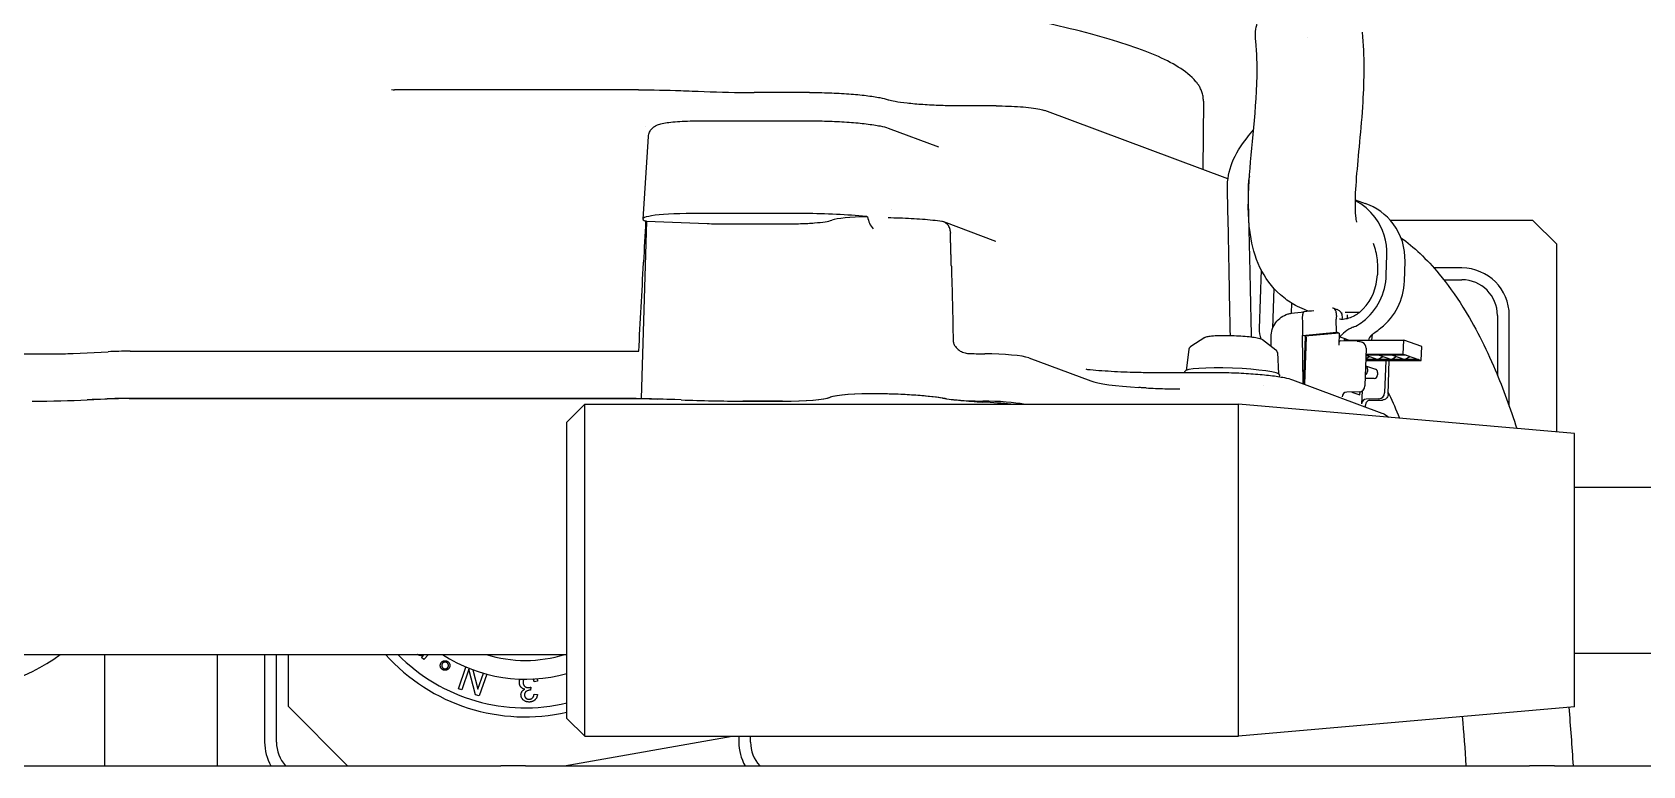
# Model space of a CAD drawing. Header units: millimetres. Extents: x 0 to 7722, y 0 to 5460.
# Drawn here: x 1442.8 to 1578.7, y 3543 to 3604.9 of the extents above; entities that cross this region are included whole.
import ezdxf

# ---------------------------------------------------------------- set-up
doc = ezdxf.new("R2010")
doc.units = ezdxf.units.MM
doc.header["$LTSCALE"] = 5
doc.layers.get('0').update_dxf_attribs({"linetype": 'CONTINUOUS'})

msp = doc.modelspace()

# ---------------------------------------------------------------- linework, layer by layer
for p, q in [((1493.983, 3600.009), (1473.389, 3600.009)), ((1508.408, 3599.786), (1503.726, 3599.786)), ((1515.021, 3599.166), (1515.059, 3599.151)), ((1524.147, 3598.657), (1520.972, 3598.657)), ((1543.7, 3592.498), (1528.256, 3598.259)), ((1541.628, 3599.049), (1541.586, 3593.287)), ((1499.317, 3597.396), (1508.429, 3597.396)), ((1515.04, 3596.775), (1519.266, 3595.199)), ((1494.351, 3589.107), (1494.817, 3596.076)), ((1545.457, 3591.843), (1545.399, 3591.865)), ((1515.325, 3589.935), (1515.325, 3589.935)), ((1554.422, 3590.728), (1555.283, 3590.424)), ((1494.637, 3588.923), (1494.185, 3573.973)), ((1494.637, 3588.923), (1494.573, 3588.923)), ((1494.637, 3588.923), (1499.771, 3588.727)), ((1508.017, 3589.571), (1498.553, 3589.571)), ((1501.147, 3588.7), (1506.28, 3588.7)), ((1524.108, 3587.228), (1519.725, 3588.863)), ((1569.431, 3588.983), (1557.409, 3588.983)), ((1569.431, 3588.983), (1571.431, 3586.983)), ((1571.431, 3571.135), (1571.431, 3586.983)), ((1557.059, 3584.398), (1557.115, 3586.054)), ((1494.392, 3585.415), (1494.395, 3585.474)), ((1546.504, 3584.817), (1546.337, 3579.872)), ((1556.328, 3585.206), (1556.301, 3584.396)), ((1558.578, 3583.863), (1558.634, 3585.519)), ((1563.431, 3584.983), (1561.08, 3584.983)), ((1547.476, 3579.904), (1547.588, 3583.248)), ((1561.913, 3583.983), (1563.431, 3583.983)), ((1549.056, 3581.163), (1549.084, 3582.006)), ((1552.596, 3581.582), (1552.91, 3581.472)), ((1549.979, 3580.437), (1549.994, 3579.288)), ((1552.845, 3579.56), (1552.834, 3580.651)), ((1553.342, 3580.641), (1553.348, 3580.803)), ((1553.589, 3581.26), (1554.836, 3581.262)), ((1566.431, 3580.983), (1566.431, 3575.927)), ((1567.431, 3573.314), (1567.431, 3580.983)), ((1541.739, 3579.115), (1540.556, 3578.346)), ((1546.611, 3578.934), (1547.733, 3578.078)), ((1549.993, 3579.288), (1552.845, 3579.56)), ((1550.049, 3575.211), (1549.994, 3579.288)), ((1550.21, 3579.217), (1549.994, 3579.288)), ((1550.21, 3579.217), (1550.074, 3575.201)), ((1550.293, 3579.174), (1550.158, 3575.17)), ((1550.293, 3579.174), (1550.158, 3575.17)), ((1553.079, 3579.478), (1550.21, 3579.217)), ((1553.079, 3579.478), (1552.845, 3579.56)), ((1553.079, 3579.478), (1553.046, 3578.483)), ((1553.496, 3579.024), (1553.07, 3579.174)), ((1554.611, 3578.813), (1553.172, 3578.839)), ((1553.496, 3579.024), (1553.49, 3578.833)), ((1553.492, 3578.894), (1558.547, 3578.905)), ((1553.862, 3578.895), (1553.496, 3579.024)), ((1555.844, 3578.899), (1555.882, 3579.388)), ((1558.483, 3577.712), (1558.547, 3578.905)), ((1560.067, 3578.37), (1558.547, 3578.905)), ((1432.776, 3577.736), (1444.423, 3577.736)), ((1446.271, 3577.777), (1449.235, 3577.919)), ((1451.083, 3577.959), (1493.989, 3577.959)), ((1540.403, 3578.117), (1540.18, 3576.344)), ((1547.868, 3577.839), (1547.958, 3576.054)), ((1555.047, 3578.685), (1554.765, 3578.785)), ((1554.897, 3578.71), (1554.898, 3578.71)), ((1555.353, 3578.215), (1555.246, 3575.03)), ((1555.323, 3577.322), (1555.615, 3577.513)), ((1556.445, 3577.624), (1555.333, 3577.621)), ((1555.333, 3577.612), (1556.352, 3577.254)), ((1555.336, 3577.706), (1558.483, 3577.712)), ((1556.352, 3577.254), (1556.753, 3577.516)), ((1557.583, 3577.626), (1556.445, 3577.624)), ((1556.445, 3577.624), (1557.49, 3577.256)), ((1557.49, 3577.256), (1557.89, 3577.518)), ((1558.72, 3577.629), (1557.583, 3577.626)), ((1557.583, 3577.626), (1558.627, 3577.259)), ((1558.483, 3577.712), (1558.72, 3577.629)), ((1558.627, 3577.259), (1559.028, 3577.521)), ((1558.72, 3577.629), (1559.765, 3577.261)), ((1560.002, 3577.177), (1560.067, 3578.37)), ((1526.887, 3577.402), (1532.117, 3575.451)), ((1537.451, 3576.169), (1542.532, 3576.169)), ((1540.065, 3576.169), (1540.068, 3576.25)), ((1555.303, 3576.728), (1556.138, 3576.434)), ((1555.318, 3577.167), (1560.002, 3577.177)), ((1556.352, 3577.254), (1555.321, 3577.251)), ((1555.469, 3576.452), (1555.462, 3576.253)), ((1556.323, 3576.151), (1556.316, 3575.953)), ((1557.49, 3577.256), (1556.352, 3577.254)), ((1557.006, 3577.171), (1556.914, 3574.443)), ((1557.215, 3574.329), (1557.311, 3577.172)), ((1558.627, 3577.259), (1557.49, 3577.256)), ((1559.765, 3577.261), (1558.627, 3577.259)), ((1559.765, 3577.261), (1560.002, 3577.177)), ((1548.057, 3575.806), (1548.063, 3575.951)), ((1549.142, 3575.549), (1556.685, 3572.736)), ((1556.022, 3575.654), (1555.267, 3575.652)), ((1447.447, 3573.85), (1449.15, 3573.932)), ((1447.889, 3573.872), (1447.447, 3573.85)), ((1450.998, 3573.973), (1494.185, 3573.973)), ((1491.863, 3573.973), (1452.512, 3573.973)), ((1487.931, 3571.983), (1489.431, 3573.483)), ((1489.431, 3545.483), (1489.431, 3573.483)), ((1489.431, 3573.483), (1544.598, 3573.483)), ((1494.185, 3573.973), (1495.56, 3573.92)), ((1497.568, 3573.851), (1497.026, 3573.872)), ((1502.759, 3573.75), (1506.103, 3573.75)), ((1506.132, 3573.75), (1502.759, 3573.75)), ((1544.598, 3545.483), (1544.598, 3573.483)), ((1572.931, 3571.004), (1544.598, 3573.483)), ((1554.766, 3574.531), (1553.714, 3574.507)), ((1554.136, 3574.517), (1554.833, 3574.271)), ((1554.833, 3574.271), (1554.842, 3574.539)), ((1555.013, 3574.609), (1554.976, 3573.529)), ((1555.294, 3573.254), (1555.299, 3573.408)), ((1556.429, 3573.946), (1555.364, 3573.926)), ((1555.676, 3573.819), (1556.728, 3573.843)), ((1487.931, 3546.983), (1487.931, 3571.983)), ((1572.931, 3547.962), (1572.931, 3571.004)), ((1572.931, 3566.483), (1647.931, 3566.483)), ((1371.605, 3552.376), (1487.931, 3552.376)), ((1448.931, 3552.376), (1448.931, 3542.983)), ((1458.431, 3552.376), (1458.431, 3542.983)), ((1462.431, 3552.376), (1462.431, 3544.983)), ((1463.431, 3544.983), (1463.431, 3552.376)), ((1464.431, 3547.983), (1464.431, 3552.376)), ((1475.664, 3552.115), (1475.827, 3552.291)), ((1475.855, 3551.94), (1475.664, 3552.115)), ((1476.256, 3552.376), (1475.855, 3551.94)), ((1572.931, 3552.483), (1647.931, 3552.483)), ((1478.777, 3549.483), (1479.413, 3551.317)), ((1479.669, 3551.138), (1479.06, 3549.385)), ((1480.233, 3548.978), (1479.669, 3551.138)), ((1479.992, 3551.084), (1480.419, 3549.449)), ((1480.419, 3549.449), (1480.884, 3550.789)), ((1481.173, 3550.708), (1480.536, 3548.873)), ((1479.06, 3549.385), (1478.777, 3549.483)), ((1480.536, 3548.873), (1480.233, 3548.978)), ((1484.899, 3549.611), (1484.872, 3549.357)), ((1485.161, 3549.029), (1485.45, 3548.984)), ((1485.458, 3550.113), (1485.171, 3550.069)), ((1469.431, 3542.983), (1464.431, 3547.983)), ((1572.931, 3547.962), (1544.598, 3545.483)), ((1487.931, 3546.983), (1489.431, 3545.483)), ((1487.696, 3542.983), (1501.874, 3545.483)), ((1489.431, 3545.483), (1544.598, 3545.483)), ((1502.431, 3545.483), (1502.431, 3544.983)), ((1503.431, 3544.983), (1503.431, 3545.483)), ((1414.707, 3542.983), (1481.324, 3542.983)), ((1484.452, 3542.983), (1482.354, 3542.983)), ((1486.236, 3542.983), (1568.112, 3542.983)), ((1571.24, 3542.983), (1569.142, 3542.983)), ((1573.024, 3542.983), (1639.641, 3542.983))]:
    msp.add_line(p, q)
for centre, radius, start, end in [((1563.431, 3580.983), 4, 0, 90), ((1563.431, 3580.983), 3, 0, 90), ((1484.431, 3562.983), 15.875, 221.92369, 282.73678), ((1484.431, 3562.983), 15.113, 224.57384, 283.39062), ((1484.431, 3562.983), 12.7, 236.63409, 285.99721), ((1484.431, 3562.983), 11.112, 252.64713, 287.35287), ((1466.431, 3544.983), 4, 180, 210), ((1466.431, 3544.983), 3, 180, 221.81031), ((1506.431, 3544.983), 4, 180, 210), ((1506.431, 3544.983), 3, 180, 221.81031)]:
    msp.add_arc(centre, radius, start, end)
for centre, major_axis, ratio, start_param, end_param in [((1550.496, 3604.766), (0.869, 0.103), 0.3714055, 4.5762361, 4.5763968), ((1499.529, 3593.961), (-26.586, 0.894), 0.1057591, 4.9023839, 4.902385), ((1500.815, 3595.838), (-5.998, 0.236), 0.1090985, 6.2796831, 6.2801772), ((1551.887, 3585.63), (1.876, 5.329), 0.942015, 5.7279058, 6.1485049), ((1553.406, 3585.095), (1.876, 5.329), 0.942015, 5.7279058, 6.2831853), ((1500.35, 3588.902), (6, -0.203), 0.1062678, 1.8786553, 3.4185643), ((1500.116, 3585.395), (5.817, 114.225), 0.0499846, 1.5424547, 1.5726568), ((1499.952, 3589.146), (-3.998, 0.135), 0.1063461, 1.5290684, 1.8780134), ((1509.806, 3588.902), (5.997, -0.202), 0.1063518, 0.9837879, 1.8773974), ((1515.99, 3588.656), (-5.916, 0.2), 0.1063098, 5.1881347, 6.0243991), ((1552.375, 3586.044), (1.661, 4.716), 0.942015, 5.0347459, 5.7279058), ((1553.894, 3585.509), (1.661, 4.716), 0.942015, 5.0347459, 5.7279058), ((1520.362, 3587.916), (-0.009, 0.338), 0.2318907, 1.4063514, 1.5620857), ((1550.658, 3584.737), (-1.993, -5.659), 0.942015, 2.0469016, 2.290373), ((1553.484, 3585.2), (-0.996, -2.83), 0.942015, 1.8931533, 2.0469016), ((1491.532, 3585.454), (2.909, 57.112), 0.0499846, 4.5833277, 4.7142494), ((1552.319, 3584.387), (1.661, 4.716), 0.942015, 4.1194165, 5.0347459), ((1552.319, 3584.387), (1.395, 3.962), 0.942015, 4.2758996, 5.0347459), ((1553.838, 3583.853), (1.661, 4.716), 0.942015, 4.1194165, 5.0347459), ((1550.262, 3580.462), (-0.114, 0.839), 0.3352925, 0.0005497, 1.5541277), ((1552.674, 3580.801), (0.236, 0.671), 0.942015, 5.0347459, 6.2831853), ((1553.394, 3580.866), (0.026, -0.394), 0.310642, 3.6347506, 3.9831561), ((1548.423, 3579.877), (-0.731, -2.075), 0.942015, 5.0347459, 5.4429997), ((1553.172, 3578.438), (0.001, -0.4), 0.3182643, 3.1351123, 4.5996766), ((1442.629, 3578.405), (5.997, -0.202), 0.1063312, 5.0198279, 5.3687729), ((1452.878, 3577.29), (-5.997, 0.202), 0.1063312, 5.0198279, 5.3687729), ((1524.025, 3577.402), (-2.999, 0.101), 0.1063518, 3.448879, 4.9944285), ((1554.598, 3578.313), (0.168, 0.471), 0.943125, 0.0031672, 0.0053032), ((1554.882, 3578.213), (0.159, 0.474), 0.9364331, 5.0206272, 6.2690666), ((1544.066, 3576.101), (-3.997, 0.149), 0.1064512, 3.1415927, 6.2831853), ((1555.177, 3576.253), (0.1, 0.283), 0.942015, 3.8604487, 5.0347459), ((1555.184, 3576.452), (0.1, 0.283), 0.942015, 5.0347459, 6.2090432), ((1556.039, 3576.151), (0.1, 0.283), 0.942015, 5.0347459, 6.2831853), ((1537.84, 3575.452), (-5.997, 0.202), 0.1063518, 0.3072863, 1.2923681), ((1537.84, 3575.452), (-5.997, 0.202), 0.1063518, 1.39923, 1.6621599), ((1537.84, 3575.452), (-5.997, 0.202), 0.1063518, 1.6621599, 1.8773974), ((1545.248, 3575.417), (1.458, 0.325), 0.9939402, 5.8186259, 5.8186328), ((1554.775, 3575.028), (0.159, 0.474), 0.9364331, 3.4672842, 5.0206272), ((1556.032, 3575.952), (-0.1, -0.283), 0.942015, 0.3223569, 1.8931533), ((1438.342, 3575.422), (14.991, -0.506), 0.1063098, 5.0196191, 5.3686849), ((1456.994, 3572.301), (-14.991, 0.506), 0.1063098, 5.0196191, 5.3686849), ((1452.792, 3573.304), (-5.997, 0.202), 0.1063312, 5.0198279, 5.3687729), ((1496.345, 3572.301), (-14.991, 0.506), 0.1063098, 4.6705532, 5.0196191), ((1498.248, 3575.422), (-15.035, 0.508), 0.1060007, 1.5290853, 1.8790914), ((1504.307, 3574.419), (-5.998, 0.203), 0.1063066, 1.8784489, 2.9014611), ((1504.336, 3574.419), (-5.998, 0.203), 0.1063067, 1.8784484, 2.9000725), ((1515.488, 3573.75), (-5.523, 0.186), 0.1063098, 3.8079545, 6.0430161), ((1515.488, 3573.75), (-5.497, 0.185), 0.1063098, 3.8578334, 6.0416274), ((1522.205, 3574.084), (-2.998, 0.101), 0.1063552, 0.6664583, 0.7187284), ((1522.205, 3574.084), (-2.998, 0.101), 0.1063552, 0.9967087, 1.8476106), ((1523.822, 3573.415), (-2.999, 0.101), 0.1063518, 3.6527693, 4.9889516), ((1521.845, 3573.085), (-5.997, 0.202), 0.1063518, 4.0851997, 4.5195534), ((1553.707, 3574.11), (-0.127, -0.379), 0.9364331, 3.4672842, 5.0206272), ((1555.358, 3573.529), (-0.14, -0.375), 0.9475388, 3.4986158, 5.0519588), ((1556.437, 3574.442), (0.175, 0.469), 0.9475388, 3.4986158, 5.0519588), ((1433.931, 3558.983), (-15, 0), 0.6666667, 0.7217143, 2.4198783)]:
    msp.add_ellipse(centre, major_axis=major_axis, ratio=ratio, start_param=start_param, end_param=end_param)
for points, knots in [([(1541.002, 3600.699), (1540.575, 3601.197), (1540.075, 3601.58), (1538.938, 3602.291), (1538.295, 3602.615), (1536.833, 3603.245), (1536.014, 3603.549), (1534.192, 3604.149), (1533.188, 3604.444), (1530.994, 3605.026), (1529.805, 3605.314), (1528.525, 3605.598)], [2.93182307, 2.93182307, 2.93182307, 2.93182307, 3.01573091, 3.01573091, 3.09963874, 3.09963874, 3.18354657, 3.18354657, 3.2674544, 3.2674544, 3.35136223, 3.35136223, 3.35136223, 3.35136223]), ([(1546.038, 3604.113), (1546.007, 3604.386), (1546.006, 3604.662), (1546.059, 3605.175), (1546.106, 3605.411), (1546.176, 3605.639)], [0, 0, 0, 0, 0.08467637, 0.08467637, 0.1577025, 0.1577025, 0.1577025, 0.1577025]), ([(1555.014, 3604.872), (1555.217, 3602.838), (1555.178, 3600.852), (1554.932, 3596.641), (1554.669, 3594.446), (1554.454, 3591.694), (1554.411, 3590.854), (1554.422, 3589.776), (1554.448, 3589.417), (1554.505, 3589.001), (1554.532, 3588.891), (1554.544, 3588.85), (1554.546, 3588.846), (1554.546, 3588.846)], [0, 0, 0, 0, 0.6477455, 0.6477455, 1.4712304, 1.4712304, 1.8920228, 1.8920228, 2.1669325, 2.1669325, 2.3693528, 2.3693528, 2.4151377, 2.4151377, 2.4151377, 2.4151377]), ([(1550.331, 3581.407), (1550.098, 3581.493), (1549.821, 3581.608), (1549.15, 3581.948), (1548.758, 3582.199), (1547.644, 3583.082), (1547.008, 3583.873), (1546.094, 3585.58), (1545.813, 3586.51), (1545.391, 3588.841), (1545.382, 3590.271), (1545.588, 3594.582), (1546.081, 3597.732), (1546.174, 3602.137), (1546.151, 3603.113), (1546.038, 3604.113)], [0, 0, 0, 0, 0.1263028, 0.1263028, 0.3167831, 0.3167831, 0.7275793, 0.7275793, 1.1654655, 1.1654655, 1.8308856, 1.8308856, 3.0586125, 3.0586125, 3.3978181, 3.3978181, 3.3978181, 3.3978181]), ([(1541.628, 3599.049), (1541.629, 3599.19), (1541.618, 3599.33), (1541.572, 3599.599), (1541.538, 3599.727), (1541.455, 3599.968), (1541.407, 3600.079), (1541.3, 3600.284), (1541.243, 3600.378), (1541.125, 3600.55), (1541.064, 3600.628), (1541.002, 3600.699)], [2.83716225, 2.83716225, 2.83716225, 2.83716225, 2.856094414, 2.856094414, 2.875026579, 2.875026579, 2.893958744, 2.893958744, 2.912890908, 2.912890908, 2.931823073, 2.931823073, 2.931823073, 2.931823073]), ([(1493.983, 3600.009), (1495.127, 3600.009), (1496.344, 3599.987), (1497.86, 3599.933), (1498.177, 3599.92), (1498.493, 3599.906)], [0, 0, 0, 0, 0.35964661, 0.35964661, 0.45500664, 0.45500664, 0.45500664, 0.45500664]), ([(1498.493, 3599.906), (1499.847, 3599.845), (1501.241, 3599.807), (1502.961, 3599.788), (1503.347, 3599.786), (1503.726, 3599.786)], [0, 0, 0, 0, 0.4085771, 0.4085771, 0.52815117, 0.52815117, 0.52815117, 0.52815117]), ([(1508.408, 3599.786), (1508.943, 3599.786), (1509.513, 3599.776), (1510.628, 3599.735), (1511.187, 3599.705), (1512.231, 3599.629), (1512.728, 3599.582), (1513.612, 3599.477), (1514.006, 3599.417), (1514.595, 3599.297), (1514.813, 3599.243), (1515.021, 3599.166)], [0, 0, 0, 0, 0.16811216, 0.16811216, 0.3347581, 0.3347581, 0.50121302, 0.50121302, 0.67073944, 0.67073944, 0.80649814, 0.80649814, 0.80649814, 0.80649814]), ([(1520.972, 3598.657), (1520.489, 3598.657), (1519.981, 3598.666), (1518.962, 3598.701), (1518.452, 3598.727), (1517.489, 3598.793), (1517.036, 3598.833), (1516.242, 3598.921), (1515.899, 3598.97), (1515.383, 3599.061), (1515.194, 3599.107), (1515.083, 3599.143), (1515.069, 3599.148), (1515.059, 3599.151)], [4.712389, 4.712389, 4.712389, 4.712389, 5.0239693, 5.0239693, 5.3372396, 5.3372396, 5.6486921, 5.6486921, 5.9522548, 5.9522548, 6.2278744, 6.2278744, 6.2831853, 6.2831853, 6.2831853, 6.2831853]), ([(1524.147, 3598.657), (1524.48, 3598.657), (1524.834, 3598.65), (1525.524, 3598.625), (1525.869, 3598.606), (1526.513, 3598.558), (1526.819, 3598.529), (1527.37, 3598.462), (1527.616, 3598.423), (1527.981, 3598.346), (1528.115, 3598.312), (1528.256, 3598.259)], [0, 0, 0, 0, 0.10432382, 0.10432382, 0.20729851, 0.20729851, 0.31022944, 0.31022944, 0.41654477, 0.41654477, 0.49408698, 0.49408698, 0.49408698, 0.49408698]), ([(1494.817, 3596.076), (1494.826, 3596.203), (1494.858, 3596.33), (1494.959, 3596.552), (1495.027, 3596.651), (1495.175, 3596.812), (1495.256, 3596.876), (1495.417, 3596.98), (1495.497, 3597.019), (1495.707, 3597.105), (1495.832, 3597.139), (1496.309, 3597.247), (1496.731, 3597.296), (1497.766, 3597.369), (1498.389, 3597.391), (1499.139, 3597.395), (1499.228, 3597.396), (1499.317, 3597.396)], [0, 0, 0, 0, 0.04276122, 0.04276122, 0.08428819, 0.08428819, 0.12659686, 0.12659686, 0.17452685, 0.17452685, 0.25812748, 0.25812748, 0.4693731, 0.4693731, 0.68107412, 0.68107412, 0.70900895, 0.70900895, 0.70900895, 0.70900895]), ([(1508.429, 3597.396), (1508.965, 3597.396), (1509.535, 3597.385), (1510.651, 3597.345), (1511.21, 3597.315), (1512.254, 3597.239), (1512.75, 3597.192), (1513.633, 3597.086), (1514.028, 3597.026), (1514.615, 3596.907), (1514.833, 3596.853), (1515.04, 3596.775)], [0, 0, 0, 0, 0.16821606, 0.16821606, 0.33491147, 0.33491147, 0.50130953, 0.50130953, 0.67070332, 0.67070332, 0.8061183, 0.8061183, 0.8061183, 0.8061183]), ([(1543.648, 3591.733), (1543.649, 3592.415), (1543.778, 3593.189), (1544.349, 3594.609), (1544.794, 3595.297), (1545.486, 3596.185), (1545.672, 3596.41), (1545.864, 3596.634)], [0, 0, 0, 0, 0.33530711, 0.33530711, 0.69424507, 0.69424507, 0.81721098, 0.81721098, 0.81721098, 0.81721098]), ([(1545.51, 3592.713), (1545.479, 3592.592), (1545.454, 3592.471), (1545.407, 3592.154), (1545.398, 3591.965), (1545.398, 3591.743)], [1.81746641, 1.81746641, 1.81746641, 1.81746641, 1.89095642, 1.89095642, 2.00945809, 2.00945809, 2.00945809, 2.00945809]), ([(1543.889, 3580.039), (1543.871, 3580.93), (1543.853, 3581.806), (1543.78, 3585.344), (1543.747, 3588.057), (1543.665, 3590.991), (1543.648, 3591.362), (1543.648, 3591.733)], [0, 0, 0, 0, 0.4496637, 0.4496637, 1.7986483, 1.7986483, 1.9808591, 1.9808591, 1.9808591, 1.9808591]), ([(1545.398, 3591.743), (1545.397, 3589.728), (1545.484, 3587.535), (1545.567, 3583.64), (1545.602, 3581.879), (1545.639, 3580.074)], [0, 0, 0, 0, 1.0737074, 1.0737074, 1.9805807, 1.9805807, 1.9805807, 1.9805807]), ([(1506.28, 3588.7), (1506.752, 3588.7), (1507.204, 3588.707), (1508.06, 3588.734), (1508.46, 3588.755), (1509.167, 3588.81), (1509.472, 3588.844), (1509.962, 3588.921), (1510.149, 3588.963), (1510.277, 3589.01)], [-0.60345788, -0.60345788, -0.60345788, -0.60345788, -0.45501348, -0.45501348, -0.30172894, -0.30172894, -0.14844045, -0.14844045, 0, 0, 0, 0]), ([(1513.3, 3589.307), (1513.273, 3589.309), (1513.247, 3589.311), (1513.196, 3589.316), (1513.171, 3589.319), (1513.146, 3589.321)], [0.000001034, 0.000001034, 0.000001034, 0.000001034, 0.008964191, 0.008964191, 0.01791754, 0.01791754, 0.01791754, 0.01791754]), ([(1513.3, 3589.307), (1513.327, 3589.112), (1513.381, 3588.928), (1513.543, 3588.583), (1513.652, 3588.426), (1513.78, 3588.291)], [0, 0, 0, 0, 0.5, 0.5, 0.99999999, 0.99999999, 0.99999999, 0.99999999]), ([(1519.564, 3588.904), (1519.325, 3588.937), (1519.065, 3588.969), (1518.514, 3589.027), (1518.222, 3589.053), (1517.614, 3589.1), (1517.299, 3589.121), (1516.657, 3589.156), (1516.33, 3589.171), (1515.675, 3589.193), (1515.348, 3589.2), (1515.026, 3589.204)], [3.62023577, 3.62023577, 3.62023577, 3.62023577, 3.81676078, 3.81676078, 4.01328579, 4.01328579, 4.2098108, 4.2098108, 4.40633581, 4.40633581, 4.60286082, 4.60286082, 4.60286082, 4.60286082]), ([(1520.283, 3587.969), (1520.285, 3588.087), (1520.267, 3588.202), (1520.194, 3588.427), (1520.136, 3588.533), (1519.984, 3588.714), (1519.892, 3588.786), (1519.735, 3588.862), (1519.677, 3588.882), (1519.6, 3588.898), (1519.582, 3588.901), (1519.564, 3588.904)], [0.16190077, 0.16190077, 0.16190077, 0.16190077, 0.1974881, 0.1974881, 0.2361635, 0.2361635, 0.27583141, 0.27583141, 0.29716036, 0.29716036, 0.30358973, 0.30358973, 0.30358973, 0.30358973]), ([(1558.293, 3587.538), (1559.37, 3586.757), (1560.46, 3585.748), (1562.204, 3583.646), (1562.878, 3582.711), (1564.496, 3580.122), (1565.428, 3578.293), (1566.918, 3574.788), (1567.527, 3573.116), (1568.067, 3571.43)], [0.7141099, 0.7141099, 0.7141099, 0.7141099, 1.3882417, 1.3882417, 1.8159147, 1.8159147, 2.4556214, 2.4556214, 2.985912, 2.985912, 2.985912, 2.985912]), ([(1520.364, 3585.136), (1520.396, 3584.107), (1520.425, 3583.025), (1520.474, 3580.958), (1520.496, 3579.896), (1520.516, 3578.858)], [0, 0, 0, 0, 0.30876853, 0.30876853, 0.62056779, 0.62056779, 0.62056779, 0.62056779]), ([(1552.848, 3580.979), (1552.854, 3581.039), (1552.854, 3581.096), (1552.845, 3581.207), (1552.835, 3581.259), (1552.796, 3581.387), (1552.758, 3581.456), (1552.666, 3581.554), (1552.614, 3581.582), (1552.544, 3581.595), (1552.526, 3581.597), (1552.507, 3581.596)], [0.000001, 0.000001, 0.000001, 0.000001, 0.0189282, 0.0189282, 0.03899933, 0.03899933, 0.07496881, 0.07496881, 0.10946374, 0.10946374, 0.12107818, 0.12107818, 0.12107818, 0.12107818]), ([(1547.345, 3579.172), (1547.343, 3579.384), (1547.375, 3579.598), (1547.505, 3580.005), (1547.605, 3580.202), (1547.86, 3580.548), (1548.017, 3580.701), (1548.367, 3580.946), (1548.564, 3581.041), (1548.862, 3581.129), (1548.958, 3581.149), (1549.055, 3581.162)], [0, 0, 0, 0, 0.0635795, 0.0635795, 0.1283198, 0.1283198, 0.19285824, 0.19285824, 0.25759324, 0.25759324, 0.28749339, 0.28749339, 0.28749339, 0.28749339]), ([(1550.499, 3581.347), (1550.499, 3581.347), (1550.498, 3581.348), (1550.443, 3581.367), (1550.385, 3581.387), (1550.331, 3581.407)], [0.457492529, 0.457492529, 0.457492529, 0.457492529, 0.457729607, 0.457729607, 0.486997192, 0.486997192, 0.486997192, 0.486997192]), ([(1552.848, 3580.979), (1552.843, 3580.926), (1552.839, 3580.872), (1552.834, 3580.762), (1552.833, 3580.707), (1552.834, 3580.651)], [-0.033222019, -0.033222019, -0.033222019, -0.033222019, -0.016611335, -0.016611335, 0, 0, 0, 0]), ([(1555.111, 3581.522), (1554.902, 3581.302), (1554.63, 3581.089), (1554.219, 3580.865), (1554.028, 3580.786), (1553.711, 3580.688), (1553.548, 3580.656), (1553.283, 3580.634), (1553.181, 3580.643), (1553.12, 3580.665)], [-1.40589784, -1.40589784, -1.40589784, -1.40589784, -1.31734798, -1.31734798, -1.26297065, -1.26297065, -1.2049927, -1.2049927, -1.14701475, -1.14701475, -1.14701475, -1.14701475]), ([(1553.784, 3580.712), (1553.786, 3580.735), (1553.787, 3580.76), (1553.788, 3580.786), (1553.79, 3580.86), (1553.786, 3580.945), (1553.778, 3581.035)], [0.66174712, 0.66174712, 0.66174712, 0.66174712, 0.75, 0.75, 0.75, 1, 1, 1, 1]), ([(1554.259, 3579.99), (1554.331, 3580.018), (1554.404, 3580.049), (1554.692, 3580.186), (1554.901, 3580.317), (1555.075, 3580.455)], [0.160178141, 0.160178141, 0.160178141, 0.160178141, 0.183012121, 0.183012121, 0.25091737, 0.25091737, 0.25091737, 0.25091737]), ([(1520.516, 3578.858), (1520.517, 3578.837), (1520.518, 3578.817), (1520.523, 3578.77), (1520.527, 3578.744), (1520.553, 3578.618), (1520.593, 3578.523), (1520.713, 3578.319), (1520.81, 3578.204), (1521.043, 3578.011), (1521.173, 3577.932), (1521.444, 3577.823), (1521.586, 3577.789), (1521.731, 3577.78)], [-0.19423652, -0.19423652, -0.19423652, -0.19423652, -0.18717138, -0.18717138, -0.17801403, -0.17801403, -0.142483, -0.142483, -0.09220267, -0.09220267, -0.04465845, -0.04465845, -0.000001, -0.000001, -0.000001, -0.000001]), ([(1541.739, 3579.115), (1541.787, 3579.147), (1541.829, 3579.162), (1541.963, 3579.204), (1542.067, 3579.222), (1542.357, 3579.259), (1542.556, 3579.274), (1542.993, 3579.292), (1543.227, 3579.296), (1543.716, 3579.294), (1543.97, 3579.288), (1544.477, 3579.269), (1544.728, 3579.254), (1545.207, 3579.218), (1545.432, 3579.197), (1545.839, 3579.148), (1546.018, 3579.12), (1546.325, 3579.058), (1546.44, 3579.03), (1546.568, 3578.962), (1546.589, 3578.95), (1546.611, 3578.934)], [0.4574955, 0.4574955, 0.4574955, 0.4574955, 0.5992369, 0.5992369, 0.8834196, 0.8834196, 1.2413526, 1.2413526, 1.5706951, 1.5706951, 1.8952558, 1.8952558, 2.2188874, 2.2188874, 2.5436831, 2.5436831, 2.8738408, 2.8738408, 3.2318624, 3.2318624, 3.2993223, 3.2993223, 3.2993223, 3.2993223]), ([(1543.903, 3579.289), (1543.9, 3579.497), (1543.896, 3579.692), (1543.892, 3579.929), (1543.89, 3579.984), (1543.889, 3580.039)], [0.90815683, 0.90815683, 0.90815683, 0.90815683, 0.9967477, 0.9967477, 1.02408217, 1.02408217, 1.02408217, 1.02408217]), ([(1554.259, 3579.99), (1554.198, 3579.966), (1554.139, 3579.94), (1553.83, 3579.792), (1553.613, 3579.632), (1553.362, 3579.406), (1553.291, 3579.334), (1553.199, 3579.244), (1553.171, 3579.217), (1553.118, 3579.179), (1553.093, 3579.166), (1553.07, 3579.174)], [0.84102093, 0.84102093, 0.84102093, 0.84102093, 0.86032861, 0.86032861, 0.94985509, 0.94985509, 0.99461833, 0.99461833, 1.01699995, 1.01699995, 1.03938157, 1.03938157, 1.03938157, 1.03938157]), ([(1555.91, 3579.408), (1555.868, 3579.378), (1555.831, 3579.345), (1555.68, 3579.192), (1555.6, 3579.047), (1555.552, 3578.898)], [-1.237742212, -1.237742212, -1.237742212, -1.237742212, -1.218434535, -1.218434535, -1.150901534, -1.150901534, -1.150901534, -1.150901534]), ([(1555.91, 3579.408), (1555.963, 3579.447), (1556.019, 3579.488), (1556.241, 3579.65), (1556.424, 3579.786), (1556.595, 3579.92)], [0.160289441, 0.160289441, 0.160289441, 0.160289441, 0.18465792, 0.18465792, 0.250902192, 0.250902192, 0.250902192, 0.250902192]), ([(1521.731, 3577.78), (1521.973, 3577.767), (1522.221, 3577.756), (1522.717, 3577.741), (1522.962, 3577.737), (1523.201, 3577.736)], [0.000001, 0.000001, 0.000001, 0.000001, 0.07443189, 0.07443189, 0.14886249, 0.14886249, 0.14886249, 0.14886249]), ([(1540.556, 3578.346), (1540.545, 3578.339), (1540.533, 3578.33), (1540.51, 3578.312), (1540.498, 3578.301), (1540.475, 3578.276), (1540.463, 3578.262), (1540.441, 3578.229), (1540.43, 3578.21), (1540.413, 3578.166), (1540.406, 3578.142), (1540.403, 3578.117)], [5.82568978, 5.82568978, 5.82568978, 5.82568978, 5.85379304, 5.85379304, 5.8818963, 5.8818963, 5.90999957, 5.90999957, 5.93810283, 5.93810283, 5.96620609, 5.96620609, 5.96620609, 5.96620609]), ([(1547.868, 3577.839), (1547.867, 3577.864), (1547.862, 3577.888), (1547.848, 3577.933), (1547.839, 3577.953), (1547.819, 3577.988), (1547.808, 3578.003), (1547.787, 3578.029), (1547.776, 3578.041), (1547.754, 3578.061), (1547.743, 3578.07), (1547.733, 3578.078)], [2.84334669, 2.84334669, 2.84334669, 2.84334669, 2.87144996, 2.87144996, 2.89955322, 2.89955322, 2.92765648, 2.92765648, 2.95575974, 2.95575974, 2.983863, 2.983863, 2.983863, 2.983863]), ([(1531.842, 3576.428), (1532.46, 3576.367), (1533.149, 3576.315), (1534.553, 3576.234), (1535.284, 3576.204), (1536.489, 3576.175), (1536.98, 3576.169), (1537.451, 3576.169)], [0, 0, 0, 0, 0.21783408, 0.21783408, 0.43243813, 0.43243813, 0.58096209, 0.58096209, 0.58096209, 0.58096209]), ([(1542.532, 3576.169), (1543.069, 3576.169), (1543.638, 3576.159), (1544.754, 3576.118), (1545.313, 3576.088), (1546.357, 3576.012), (1546.854, 3575.965), (1547.737, 3575.86), (1548.131, 3575.8), (1548.718, 3575.68), (1548.936, 3575.626), (1549.142, 3575.549)], [0, 0, 0, 0, 0.16827999, 0.16827999, 0.33496643, 0.33496643, 0.50136219, 0.50136219, 0.67077246, 0.67077246, 0.80611878, 0.80611878, 0.80611878, 0.80611878]), ([(1536.795, 3574.858), (1536.69, 3574.863), (1536.585, 3574.869), (1536.377, 3574.881), (1536.274, 3574.887), (1536.171, 3574.894)], [-0.064126206, -0.064126206, -0.064126206, -0.064126206, -0.032062457, -0.032062457, 0, 0, 0, 0]), ([(1519.647, 3573.993), (1520.08, 3573.926), (1520.594, 3573.863), (1521.74, 3573.754), (1522.365, 3573.708), (1523.015, 3573.672)], [-0.39810984, -0.39810984, -0.39810984, -0.39810984, -0.19905536, -0.19905536, 0, 0, 0, 0]), ([(1555.676, 3573.819), (1555.638, 3573.819), (1555.597, 3573.81), (1555.52, 3573.779), (1555.483, 3573.756), (1555.418, 3573.7), (1555.389, 3573.666), (1555.346, 3573.596), (1555.33, 3573.559), (1555.307, 3573.485), (1555.301, 3573.446), (1555.299, 3573.408)], [0, 0, 0, 0, 0.014845124, 0.014845124, 0.029041248, 0.029041248, 0.042367068, 0.042367068, 0.054143965, 0.054143965, 0.06575021, 0.06575021, 0.06575021, 0.06575021]), ([(1557.215, 3574.329), (1557.213, 3574.277), (1557.203, 3574.225), (1557.167, 3574.126), (1557.141, 3574.078), (1557.075, 3573.993), (1557.034, 3573.955), (1556.945, 3573.897), (1556.897, 3573.875), (1556.808, 3573.85), (1556.768, 3573.844), (1556.728, 3573.843)], [0, 0, 0, 0, 0.015614085, 0.015614085, 0.031622155, 0.031622155, 0.047989649, 0.047989649, 0.063551238, 0.063551238, 0.075531049, 0.075531049, 0.075531049, 0.075531049]), ([(1558.193, 3572.294), (1557.912, 3572.982), (1557.619, 3573.65), (1557.286, 3574.35), (1557.253, 3574.418), (1557.22, 3574.485)], [4.65658807, 4.65658807, 4.65658807, 4.65658807, 4.8837463, 4.8837463, 4.90816146, 4.90816146, 4.90816146, 4.90816146]), ([(1556.685, 3572.736), (1556.833, 3572.681), (1556.982, 3572.617), (1557.187, 3572.45), (1557.225, 3572.415), (1557.263, 3572.375)], [0, 0, 0, 0, 0.09706271, 0.09706271, 0.11914383, 0.11914383, 0.11914383, 0.11914383]), ([(1475.827, 3552.291), (1475.803, 3552.286), (1475.755, 3552.275), (1475.681, 3552.269), (1475.607, 3552.274), (1475.532, 3552.285), (1475.458, 3552.307), (1475.391, 3552.338), (1475.35, 3552.364), (1475.331, 3552.376)], [0, 0, 0, 0, 0.12023398, 0.23963446, 0.35983581, 0.48329132, 0.60832767, 0.73489654, 0.84456039, 0.84456039, 0.84456039, 0.84456039]), ([(1477.449, 3551.098), (1477.437, 3551.105), (1477.414, 3551.119), (1477.383, 3551.144), (1477.354, 3551.171), (1477.329, 3551.201), (1477.307, 3551.234), (1477.289, 3551.268), (1477.273, 3551.305), (1477.261, 3551.345), (1477.253, 3551.385), (1477.248, 3551.424), (1477.247, 3551.464), (1477.25, 3551.503), (1477.258, 3551.541), (1477.269, 3551.579), (1477.284, 3551.616), (1477.298, 3551.64), (1477.304, 3551.652)], [0, 0, 0, 0, 0.0643668, 0.1276493, 0.1890941, 0.2499708, 0.3107692, 0.3723188, 0.4352193, 0.500033, 0.5650754, 0.6278198, 0.6888619, 0.7501606, 0.810816, 0.8724475, 0.9354593, 1, 1, 1, 1]), ([(1477.304, 3551.652), (1477.311, 3551.663), (1477.326, 3551.686), (1477.351, 3551.717), (1477.378, 3551.746), (1477.408, 3551.771), (1477.44, 3551.793), (1477.475, 3551.812), (1477.512, 3551.826), (1477.551, 3551.839), (1477.591, 3551.847), (1477.631, 3551.852), (1477.671, 3551.852), (1477.71, 3551.849), (1477.748, 3551.841), (1477.786, 3551.831), (1477.823, 3551.815), (1477.847, 3551.802), (1477.859, 3551.795)], [0, 0, 0, 0, 0.064354, 0.1276238, 0.1890563, 0.2497134, 0.3106331, 0.3721704, 0.4350805, 0.4998813, 0.5649106, 0.6276425, 0.68897, 0.7495994, 0.8108538, 0.872473, 0.9354722, 1, 1, 1, 1]), ([(1477.797, 3551.689), (1477.78, 3551.698), (1477.747, 3551.715), (1477.693, 3551.728), (1477.638, 3551.73), (1477.583, 3551.721), (1477.53, 3551.702), (1477.481, 3551.675), (1477.441, 3551.636), (1477.42, 3551.605), (1477.41, 3551.589)], [0, 0, 0, 0, 0.12638408, 0.24882855, 0.37082008, 0.49872801, 0.62581732, 0.74903639, 0.87198842, 1, 1, 1, 1]), ([(1477.897, 3551.303), (1477.905, 3551.32), (1477.923, 3551.353), (1477.936, 3551.407), (1477.937, 3551.463), (1477.928, 3551.518), (1477.909, 3551.571), (1477.88, 3551.618), (1477.843, 3551.659), (1477.812, 3551.679), (1477.797, 3551.689)], [0, 0, 0, 0, 0.1282259, 0.2509833, 0.3742544, 0.5011717, 0.6285086, 0.7512377, 0.8731329, 1, 1, 1, 1]), ([(1477.859, 3551.795), (1477.87, 3551.788), (1477.893, 3551.774), (1477.925, 3551.749), (1477.953, 3551.721), (1477.978, 3551.692), (1478, 3551.659), (1478.018, 3551.624), (1478.034, 3551.587), (1478.046, 3551.548), (1478.054, 3551.508), (1478.059, 3551.468), (1478.06, 3551.429), (1478.057, 3551.39), (1478.048, 3551.352), (1478.038, 3551.314), (1478.022, 3551.277), (1478.009, 3551.253), (1478.003, 3551.241)], [0, 0, 0, 0, 0.0644299, 0.1277744, 0.1890003, 0.2499367, 0.3107946, 0.3724045, 0.4353667, 0.5002439, 0.5646171, 0.627423, 0.6892149, 0.7499158, 0.8106306, 0.8723225, 0.935396, 1, 1, 1, 1]), ([(1477.41, 3551.589), (1477.401, 3551.573), (1477.384, 3551.54), (1477.371, 3551.486), (1477.369, 3551.431), (1477.379, 3551.376), (1477.397, 3551.323), (1477.426, 3551.275), (1477.464, 3551.234), (1477.495, 3551.214), (1477.511, 3551.203)], [0, 0, 0, 0, 0.1265972, 0.2492482, 0.3709758, 0.4988237, 0.6261274, 0.7486131, 0.8717725, 1, 1, 1, 1]), ([(1478.003, 3551.241), (1477.995, 3551.23), (1477.981, 3551.207), (1477.956, 3551.175), (1477.929, 3551.147), (1477.899, 3551.122), (1477.866, 3551.1), (1477.832, 3551.081), (1477.795, 3551.066), (1477.756, 3551.054), (1477.716, 3551.045), (1477.677, 3551.041), (1477.637, 3551.039), (1477.598, 3551.044), (1477.56, 3551.05), (1477.522, 3551.062), (1477.485, 3551.078), (1477.461, 3551.091), (1477.449, 3551.098)], [0, 0, 0, 0, 0.0643614, 0.1276385, 0.1890781, 0.2499496, 0.3107429, 0.3723464, 0.4344933, 0.4993014, 0.5636062, 0.6263453, 0.6880715, 0.7490718, 0.8099065, 0.8714509, 0.9350019, 1, 1, 1, 1]), ([(1477.511, 3551.203), (1477.528, 3551.195), (1477.561, 3551.177), (1477.615, 3551.164), (1477.67, 3551.162), (1477.725, 3551.172), (1477.778, 3551.191), (1477.825, 3551.219), (1477.866, 3551.257), (1477.886, 3551.288), (1477.897, 3551.303)], [0, 0, 0, 0, 0.1281644, 0.2508631, 0.3731079, 0.5010055, 0.6282813, 0.7508147, 0.8726514, 1, 1, 1, 1]), ([(1483.923, 3550.01), (1483.923, 3550.035), (1483.923, 3550.085), (1483.933, 3550.158), (1483.949, 3550.227), (1483.964, 3550.271), (1483.972, 3550.291)], [0, 0, 0, 0, 0.0626414, 0.12336467, 0.18270495, 0.23837404, 0.23837404, 0.23837404, 0.23837404]), ([(1484.293, 3550.284), (1484.288, 3550.275), (1484.276, 3550.253), (1484.259, 3550.215), (1484.245, 3550.17), (1484.234, 3550.123), (1484.229, 3550.073), (1484.228, 3550.04), (1484.228, 3550.023)], [0.64501913, 0.64501913, 0.64501913, 0.64501913, 0.68392469, 0.74505982, 0.80665717, 0.86927663, 0.93330987, 1, 1, 1, 1]), ([(1485.171, 3550.069), (1485.166, 3550.088), (1485.157, 3550.127), (1485.141, 3550.181), (1485.122, 3550.232), (1485.104, 3550.271), (1485.092, 3550.293), (1485.088, 3550.3)], [0, 0, 0, 0, 0.08458569, 0.1645199, 0.23926848, 0.30991452, 0.34435152, 0.34435152, 0.34435152, 0.34435152]), ([(1485.406, 3550.321), (1485.407, 3550.319), (1485.416, 3550.297), (1485.431, 3550.252), (1485.448, 3550.183), (1485.455, 3550.136), (1485.458, 3550.113)], [0.80484175, 0.80484175, 0.80484175, 0.80484175, 0.80918617, 0.87085504, 0.93460388, 1, 1, 1, 1]), ([(1484.372, 3549.441), (1484.355, 3549.445), (1484.322, 3549.452), (1484.274, 3549.469), (1484.228, 3549.487), (1484.185, 3549.51), (1484.146, 3549.536), (1484.109, 3549.565), (1484.075, 3549.597), (1484.044, 3549.633), (1484.017, 3549.672), (1483.992, 3549.713), (1483.972, 3549.757), (1483.954, 3549.803), (1483.942, 3549.851), (1483.931, 3549.902), (1483.925, 3549.955), (1483.924, 3549.992), (1483.923, 3550.01)], [0, 0, 0, 0, 0.066197, 0.1301888, 0.1924477, 0.2529872, 0.3123537, 0.3716805, 0.430342, 0.4902205, 0.5505164, 0.6106342, 0.6715328, 0.7331286, 0.7965614, 0.8620796, 0.9295814, 1, 1, 1, 1]), ([(1484.058, 3548.959), (1484.058, 3548.984), (1484.059, 3549.033), (1484.074, 3549.105), (1484.098, 3549.174), (1484.133, 3549.239), (1484.178, 3549.299), (1484.233, 3549.353), (1484.298, 3549.402), (1484.347, 3549.428), (1484.372, 3549.441)], [0, 0, 0, 0, 0.1224289, 0.2413598, 0.3597648, 0.4802291, 0.6024704, 0.7287127, 0.8602125, 1, 1, 1, 1]), ([(1484.756, 3548.362), (1484.724, 3548.362), (1484.662, 3548.363), (1484.571, 3548.378), (1484.483, 3548.401), (1484.4, 3548.436), (1484.323, 3548.479), (1484.255, 3548.53), (1484.196, 3548.59), (1484.147, 3548.657), (1484.109, 3548.728), (1484.08, 3548.803), (1484.062, 3548.88), (1484.059, 3548.933), (1484.058, 3548.959)], [0, 0, 0, 0, 0.0922639, 0.1819134, 0.2699224, 0.3578734, 0.4443987, 0.527354, 0.6084025, 0.6889679, 0.7683661, 0.8457839, 0.9226831, 1, 1, 1, 1]), ([(1484.228, 3550.023), (1484.229, 3550.007), (1484.23, 3549.975), (1484.237, 3549.928), (1484.249, 3549.884), (1484.263, 3549.842), (1484.283, 3549.802), (1484.306, 3549.765), (1484.333, 3549.73), (1484.364, 3549.697), (1484.398, 3549.668), (1484.434, 3549.642), (1484.473, 3549.621), (1484.513, 3549.603), (1484.556, 3549.59), (1484.601, 3549.58), (1484.648, 3549.575), (1484.68, 3549.575), (1484.697, 3549.575)], [0, 0, 0, 0, 0.0673162, 0.1313505, 0.1939551, 0.2551883, 0.3156243, 0.3758888, 0.4367193, 0.4988158, 0.5610891, 0.6223433, 0.6823534, 0.7427715, 0.8046594, 0.8677032, 0.9324505, 1, 1, 1, 1]), ([(1484.825, 3549.359), (1484.795, 3549.358), (1484.736, 3549.355), (1484.651, 3549.334), (1484.569, 3549.303), (1484.507, 3549.266), (1484.461, 3549.232), (1484.432, 3549.202), (1484.407, 3549.169), (1484.386, 3549.133), (1484.371, 3549.094), (1484.36, 3549.051), (1484.354, 3549.005), (1484.354, 3548.974), (1484.354, 3548.958)], [0, 0, 0, 0, 0.1290857, 0.2545377, 0.3779316, 0.502643, 0.5646017, 0.6242462, 0.6827835, 0.7415446, 0.8020789, 0.8649692, 0.9301592, 1, 1, 1, 1]), ([(1484.354, 3548.958), (1484.354, 3548.945), (1484.356, 3548.92), (1484.361, 3548.882), (1484.371, 3548.847), (1484.383, 3548.813), (1484.398, 3548.782), (1484.418, 3548.752), (1484.44, 3548.723), (1484.466, 3548.697), (1484.494, 3548.673), (1484.524, 3548.653), (1484.556, 3548.635), (1484.59, 3548.621), (1484.626, 3548.611), (1484.664, 3548.603), (1484.704, 3548.599), (1484.731, 3548.599), (1484.745, 3548.599)], [0, 0, 0, 0, 0.0648937, 0.128068, 0.1889236, 0.2491483, 0.3084871, 0.3676362, 0.4280737, 0.490435, 0.5527859, 0.6139362, 0.6745116, 0.7357091, 0.7988021, 0.8637205, 0.9301056, 1, 1, 1, 1]), ([(1484.697, 3549.575), (1484.711, 3549.575), (1484.742, 3549.577), (1484.79, 3549.584), (1484.843, 3549.596), (1484.88, 3549.605), (1484.899, 3549.611)], [0, 0, 0, 0, 0.2091021, 0.4468781, 0.7093404, 1, 1, 1, 1]), ([(1484.745, 3548.599), (1484.759, 3548.6), (1484.785, 3548.601), (1484.825, 3548.606), (1484.863, 3548.615), (1484.898, 3548.628), (1484.932, 3548.643), (1484.964, 3548.662), (1484.995, 3548.684), (1485.023, 3548.709), (1485.05, 3548.738), (1485.074, 3548.77), (1485.095, 3548.805), (1485.113, 3548.844), (1485.129, 3548.886), (1485.143, 3548.931), (1485.153, 3548.979), (1485.158, 3549.012), (1485.161, 3549.029)], [0, 0, 0, 0, 0.0622709, 0.1222807, 0.1802509, 0.2374267, 0.2936631, 0.3495518, 0.4062483, 0.4637052, 0.52249, 0.582222, 0.6448259, 0.7087931, 0.7760824, 0.8471615, 0.9214198, 1, 1, 1, 1]), ([(1485.45, 3548.984), (1485.446, 3548.96), (1485.438, 3548.914), (1485.419, 3548.847), (1485.397, 3548.784), (1485.37, 3548.725), (1485.338, 3548.67), (1485.303, 3548.619), (1485.263, 3548.572), (1485.219, 3548.529), (1485.172, 3548.491), (1485.121, 3548.457), (1485.067, 3548.429), (1485.01, 3548.406), (1484.951, 3548.387), (1484.889, 3548.373), (1484.823, 3548.364), (1484.779, 3548.363), (1484.756, 3548.362)], [0, 0, 0, 0, 0.07060604, 0.13816613, 0.20343959, 0.26618774, 0.32818346, 0.38861751, 0.44823899, 0.50825275, 0.56806342, 0.62714495, 0.68602572, 0.74618411, 0.80666668, 0.86901188, 0.93316904, 1, 1, 1, 1]), ([(1484.872, 3549.357), (1484.863, 3549.358), (1484.848, 3549.359), (1484.832, 3549.359), (1484.825, 3549.359)], [0, 0, 0, 0, 0.5596451, 1, 1, 1, 1]), ([(1481.324, 3542.983), (1481.325, 3542.983), (1481.326, 3542.983), (1481.378, 3542.983), (1481.48, 3542.983), (1481.878, 3542.983), (1482.098, 3542.983), (1482.354, 3542.983)], [-0.22662174, -0.22662174, -0.22662174, -0.22662174, -0.22415679, -0.22415679, -0.09878069, -0.09878069, 0, 0, 0, 0]), ([(1484.452, 3542.983), (1484.781, 3542.983), (1485.103, 3542.983), (1485.791, 3542.983), (1486.061, 3542.983), (1486.229, 3542.983), (1486.233, 3542.983), (1486.236, 3542.983)], [-0.11788516, -0.11788516, -0.11788516, -0.11788516, -0.06593591, -0.06593591, 0, 0, 0.00129633, 0.00129633, 0.00129633, 0.00129633]), ([(1568.112, 3542.983), (1568.113, 3542.983), (1568.114, 3542.983), (1568.166, 3542.983), (1568.269, 3542.983), (1568.667, 3542.983), (1568.886, 3542.983), (1569.142, 3542.983)], [-0.22662141, -0.22662141, -0.22662141, -0.22662141, -0.22415649, -0.22415649, -0.09878069, -0.09878069, 0, 0, 0, 0]), ([(1571.24, 3542.983), (1571.569, 3542.983), (1571.891, 3542.983), (1572.58, 3542.983), (1572.849, 3542.983), (1573.018, 3542.983), (1573.021, 3542.983), (1573.024, 3542.983)], [-0.11788603, -0.11788603, -0.11788603, -0.11788603, -0.06593632, -0.06593632, 0, 0, 0.00129633, 0.00129633, 0.00129633, 0.00129633])]:
    msp.add_open_spline(points, degree=3, knots=knots)
for points, degree in [([(1473.141, 3600.048), (1473.219, 3600.023), (1473.304, 3600.009), (1473.389, 3600.009)], 3), ([(1519.266, 3595.199), (1519.266, 3595.199), (1519.266, 3595.199), (1519.266, 3595.199)], 3), ([(1515.026, 3589.204), (1515.026, 3589.204), (1515.026, 3589.204), (1515.026, 3589.204)], 3), ([(1520.364, 3585.136), (1520.323, 3586.425), (1520.284, 3587.917)], 2), ([(1524.109, 3587.228), (1524.109, 3587.228), (1524.108, 3587.228), (1524.108, 3587.228)], 3), ([(1549.055, 3581.162), (1549.412, 3581.211), (1549.788, 3581.252), (1550.142, 3581.3)], 3), ([(1550.148, 3581.301), (1550.409, 3581.336), (1550.671, 3581.37), (1550.935, 3581.403)], 3), ([(1545.639, 3580.074), (1545.645, 3579.802), (1545.65, 3579.501), (1545.656, 3579.17)], 3), ([(1547.352, 3578.369), (1547.35, 3578.636), (1547.348, 3578.904), (1547.345, 3579.172)], 3), ([(1554.611, 3578.813), (1554.662, 3578.812), (1554.715, 3578.802), (1554.764, 3578.785)], 3), ([(1531.699, 3576.461), (1531.742, 3576.444), (1531.792, 3576.433), (1531.841, 3576.428)], 3), ([(1531.842, 3576.428), (1531.842, 3576.428), (1531.842, 3576.428), (1531.841, 3576.428)], 3), ([(1572.448, 3547.92), (1572.594, 3546.284), (1572.716, 3544.638), (1572.813, 3542.983)], 3), ([(1563.801, 3542.983), (1563.715, 3544.372), (1563.61, 3545.756), (1563.485, 3547.136)], 3)]:
    msp.add_open_spline(points, degree=degree)

doc.saveas('drawing.dxf')
